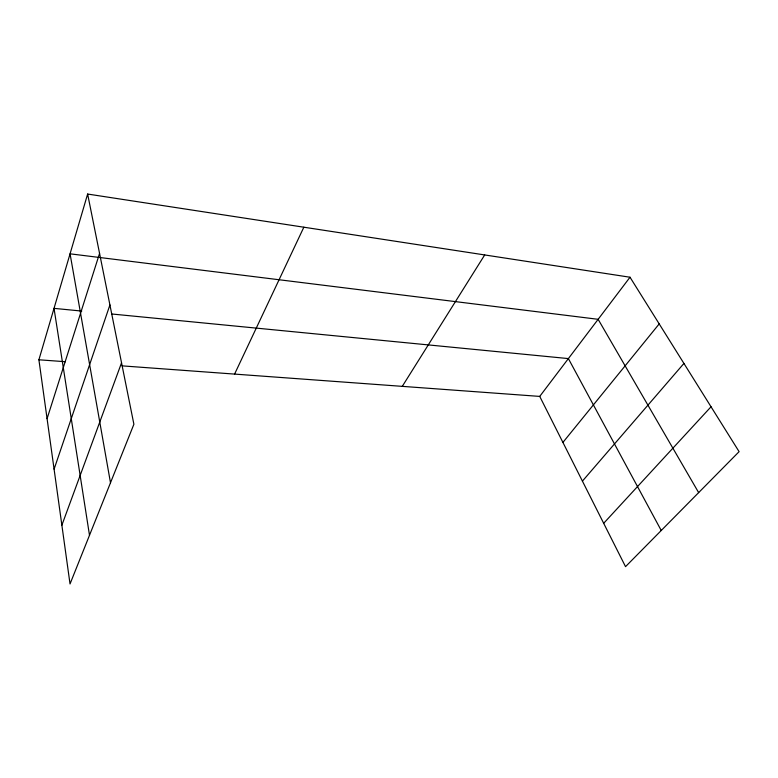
<?xml version="1.0" encoding="UTF-8"?>
<svg xmlns="http://www.w3.org/2000/svg" width="778" height="778" viewBox="0 0 778 778"><rect width="100%" height="100%" fill="white"/><g stroke="black" fill="none" stroke-linecap="round" stroke-linejoin="round"><path stroke-width="1.17" d="M87.632 194.043L133.894 424.263L70.03 583.957L38.9 359.786L87.632 194.043L630.015 277.231L739.1 451.658L625.531 566.656L539.728 396.41L122.097 365.864M47.079 418.671L99.565 253.414M54.09 469.163L109.922 304.937M61.87 525.199L121.543 362.811M234.586 374.092L303.848 227.205M402.275 386.365L484.704 254.941M539.728 396.41L630.015 277.231M562.912 442.419L659.199 323.901M582.421 481.125L683.92 363.433M603.679 523.302L711.034 406.777M38.9 359.786L65.43 361.721M81.758 311.074L54.022 308.36L89.499 535.264M111.906 314.011L568.378 358.59L661.242 530.499M698.654 492.62L598.136 319.311L70.059 253.823L110.495 482.778"/></g></svg>
